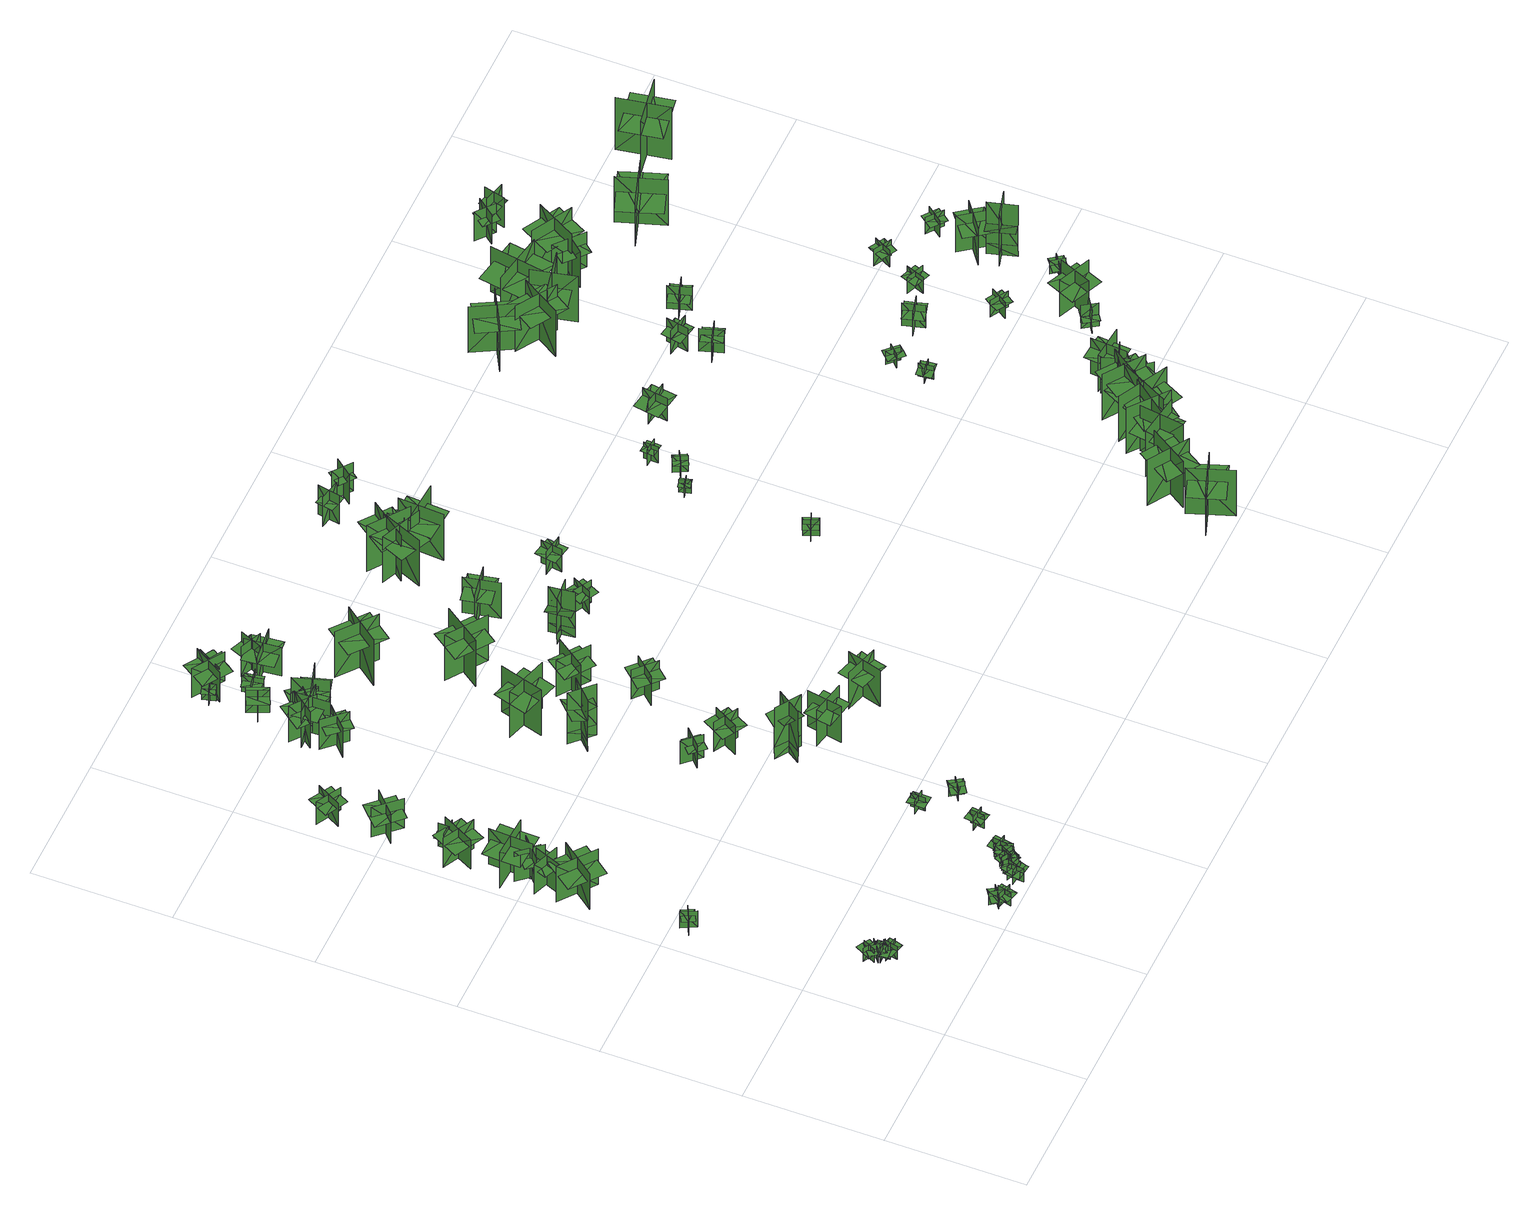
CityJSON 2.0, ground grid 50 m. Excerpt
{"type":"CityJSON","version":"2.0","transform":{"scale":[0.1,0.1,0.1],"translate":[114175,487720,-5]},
"CityObjects":{
"tree1":{"type":"SolitaryVegetationObject","geometry":[{"type":"MultiSurface","lod":"1","boundaries":[[[0,1,2]],[[0,2,3]],[[4,5,6]],[[4,6,7]],[[8,9,10]],[[8,10,11]],[[8,11,12]],[[8,12,13]]]}]},
"tree2":{"type":"SolitaryVegetationObject","geometry":[{"type":"MultiSurface","lod":"1","boundaries":[[[14,15,16]],[[14,16,17]],[[18,19,20]],[[18,20,21]],[[22,23,24]],[[22,24,25]],[[22,25,26]],[[22,26,27]]]}]},
"tree3":{"type":"SolitaryVegetationObject","geometry":[{"type":"MultiSurface","lod":"1","boundaries":[[[28,29,30]],[[28,30,31]],[[32,33,34]],[[32,34,35]],[[36,37,38]],[[36,38,39]],[[36,39,40]],[[36,40,41]]]}]},
"tree4":{"type":"SolitaryVegetationObject","geometry":[{"type":"MultiSurface","lod":"1","boundaries":[[[42,43,44]],[[42,44,45]],[[46,47,48]],[[46,48,49]],[[50,51,52]],[[50,52,53]],[[50,53,54]],[[50,54,55]]]}]},
"tree5":{"type":"SolitaryVegetationObject","geometry":[{"type":"MultiSurface","lod":"1","boundaries":[[[56,57,58]],[[56,58,59]],[[60,61,62]],[[60,62,63]],[[64,65,66]],[[64,66,67]],[[64,68,69]],[[64,69,65]]]}]},
"tree6":{"type":"SolitaryVegetationObject","geometry":[{"type":"MultiSurface","lod":"1","boundaries":[[[70,71,72]],[[70,72,73]],[[74,75,76]],[[74,76,77]],[[78,79,80]],[[78,80,81]],[[78,81,82]],[[78,82,83]]]}]},
"tree7":{"type":"SolitaryVegetationObject","geometry":[{"type":"MultiSurface","lod":"1","boundaries":[[[84,85,86]],[[84,86,87]],[[88,89,90]],[[88,90,91]],[[92,93,94]],[[92,94,95]],[[92,95,96]],[[92,96,97]]]}]},
"tree8":{"type":"SolitaryVegetationObject","geometry":[{"type":"MultiSurface","lod":"1","boundaries":[[[98,99,100]],[[98,100,101]],[[102,103,104]],[[102,104,105]],[[106,107,108]],[[106,108,109]],[[106,109,110]],[[106,110,111]]]}]},
"tree9":{"type":"SolitaryVegetationObject","geometry":[{"type":"MultiSurface","lod":"1","boundaries":[[[112,113,114]],[[112,114,115]],[[116,117,118]],[[116,118,119]],[[120,121,122]],[[120,122,123]],[[120,123,124]],[[120,124,125]]]}]},
"tree10":{"type":"SolitaryVegetationObject","geometry":[{"type":"MultiSurface","lod":"1","boundaries":[[[126,127,128]],[[126,128,129]],[[130,131,132]],[[130,132,133]],[[134,135,136]],[[134,136,137]],[[134,137,138]],[[134,138,139]]]}]},
"tree11":{"type":"SolitaryVegetationObject","geometry":[{"type":"MultiSurface","lod":"1","boundaries":[[[140,141,142]],[[140,142,143]],[[144,145,146]],[[144,146,147]],[[148,149,150]],[[148,150,151]],[[148,151,152]],[[148,152,153]]]}]},
"tree12":{"type":"SolitaryVegetationObject","geometry":[{"type":"MultiSurface","lod":"1","boundaries":[[[154,155,156]],[[154,156,157]],[[158,159,160]],[[158,160,161]],[[162,163,164]],[[162,164,165]],[[162,165,166]],[[162,166,167]]]}]},
"tree13":{"type":"SolitaryVegetationObject","geometry":[{"type":"MultiSurface","lod":"1","boundaries":[[[168,169,170]],[[168,170,171]],[[172,173,174]],[[172,174,175]],[[176,177,178]],[[176,178,179]],[[176,180,181]],[[176,181,177]]]}]},
"tree14":{"type":"SolitaryVegetationObject","geometry":[{"type":"MultiSurface","lod":"1","boundaries":[[[182,183,184]],[[182,184,185]],[[186,187,188]],[[186,188,189]],[[190,191,192]],[[190,192,193]],[[190,193,194]],[[190,194,195]]]}]},
"tree15":{"type":"SolitaryVegetationObject","geometry":[{"type":"MultiSurface","lod":"1","boundaries":[[[196,197,198]],[[196,198,199]],[[200,201,202]],[[200,202,203]],[[204,205,206]],[[204,206,207]],[[204,207,208]],[[204,208,209]]]}]},
"tree16":{"type":"SolitaryVegetationObject","geometry":[{"type":"MultiSurface","lod":"1","boundaries":[[[210,211,212]],[[210,212,213]],[[214,215,216]],[[214,216,217]],[[218,219,220]],[[218,220,221]],[[218,221,222]],[[218,222,223]]]}]},
"tree17":{"type":"SolitaryVegetationObject","geometry":[{"type":"MultiSurface","lod":"1","boundaries":[[[224,225,226]],[[224,226,227]],[[228,229,230]],[[228,230,231]],[[232,233,234]],[[232,234,235]],[[232,235,236]],[[232,236,237]]]}]},
"tree18":{"type":"SolitaryVegetationObject","geometry":[{"type":"MultiSurface","lod":"1","boundaries":[[[238,239,240]],[[238,240,241]],[[242,243,244]],[[242,244,245]],[[246,247,248]],[[246,248,249]],[[246,249,250]],[[246,250,251]]]}]},
"tree19":{"type":"SolitaryVegetationObject","geometry":[{"type":"MultiSurface","lod":"1","boundaries":[[[252,253,254]],[[252,254,255]],[[256,257,258]],[[256,258,259]],[[260,261,262]],[[260,262,263]],[[260,263,264]],[[260,264,265]]]}]},
"tree20":{"type":"SolitaryVegetationObject","geometry":[{"type":"MultiSurface","lod":"1","boundaries":[[[266,267,268]],[[266,268,269]],[[270,271,272]],[[270,272,273]],[[274,275,276]],[[274,276,277]],[[274,277,278]],[[274,278,279]]]}]},
"tree21":{"type":"SolitaryVegetationObject","geometry":[{"type":"MultiSurface","lod":"1","boundaries":[[[280,281,282]],[[280,282,283]],[[284,285,286]],[[284,286,287]],[[288,289,290]],[[288,290,291]],[[288,291,292]],[[288,292,293]]]}]},
"tree22":{"type":"SolitaryVegetationObject","geometry":[{"type":"MultiSurface","lod":"1","boundaries":[[[294,295,296]],[[294,296,297]],[[298,299,300]],[[298,300,301]],[[302,303,304]],[[302,304,305]],[[302,305,306]],[[302,306,307]]]}]},
"tree23":{"type":"SolitaryVegetationObject","geometry":[{"type":"MultiSurface","lod":"1","boundaries":[[[308,309,310]],[[308,310,311]],[[312,313,314]],[[312,314,315]],[[316,317,318]],[[316,318,319]],[[316,319,320]],[[316,320,321]]]}]},
"tree24":{"type":"SolitaryVegetationObject","geometry":[{"type":"MultiSurface","lod":"1","boundaries":[[[322,323,324]],[[322,324,325]],[[326,327,328]],[[326,328,329]],[[330,331,332]],[[330,332,333]],[[330,333,334]],[[330,334,335]]]}]},
"tree25":{"type":"SolitaryVegetationObject","geometry":[{"type":"MultiSurface","lod":"1","boundaries":[[[336,337,338]],[[336,338,339]],[[340,341,342]],[[340,342,343]],[[344,345,346]],[[344,346,347]],[[344,347,348]],[[344,348,349]]]}]},
"tree26":{"type":"SolitaryVegetationObject","geometry":[{"type":"MultiSurface","lod":"1","boundaries":[[[350,351,352]],[[350,352,353]],[[354,355,356]],[[354,356,357]],[[358,359,360]],[[358,360,361]],[[358,362,363]],[[358,363,359]]]}]},
"tree27":{"type":"SolitaryVegetationObject","geometry":[{"type":"MultiSurface","lod":"1","boundaries":[[[364,365,366]],[[364,366,367]],[[368,369,370]],[[368,370,371]],[[372,373,374]],[[372,374,375]],[[372,376,377]],[[372,377,373]]]}]},
"tree28":{"type":"SolitaryVegetationObject","geometry":[{"type":"MultiSurface","lod":"1","boundaries":[[[378,379,380]],[[378,380,381]],[[382,383,384]],[[382,384,385]],[[386,387,388]],[[386,388,389]],[[386,390,391]],[[386,391,387]]]}]},
"tree29":{"type":"SolitaryVegetationObject","geometry":[{"type":"MultiSurface","lod":"1","boundaries":[[[392,393,394]],[[392,394,395]],[[396,397,398]],[[396,398,399]],[[400,401,402]],[[400,402,403]],[[400,403,404]],[[400,404,405]]]}]},
"tree30":{"type":"SolitaryVegetationObject","geometry":[{"type":"MultiSurface","lod":"1","boundaries":[[[406,407,408]],[[406,408,409]],[[410,411,412]],[[410,412,413]],[[414,415,416]],[[414,416,417]],[[414,417,418]],[[414,418,419]]]}]},
"tree31":{"type":"SolitaryVegetationObject","geometry":[{"type":"MultiSurface","lod":"1","boundaries":[[[420,421,422]],[[420,422,423]],[[424,425,426]],[[424,426,427]],[[428,429,425]],[[428,425,424]],[[430,431,421]],[[430,421,420]],[[432,433,434]],[[432,434,435]],[[436,437,438]],[[436,438,439]]]}]},
"tree32":{"type":"SolitaryVegetationObject","geometry":[{"type":"MultiSurface","lod":"1","boundaries":[[[440,441,442]],[[440,442,443]],[[444,445,446]],[[444,446,447]],[[448,449,450]],[[448,450,451]],[[448,451,452]],[[448,452,453]]]}]},
"tree33":{"type":"SolitaryVegetationObject","geometry":[{"type":"MultiSurface","lod":"1","boundaries":[[[454,455,456]],[[454,456,457]],[[458,459,460]],[[458,460,461]],[[462,463,464]],[[462,464,465]],[[462,465,466]],[[462,466,467]]]}]},
"tree34":{"type":"SolitaryVegetationObject","geometry":[{"type":"MultiSurface","lod":"1","boundaries":[[[468,469,470]],[[468,470,471]],[[472,473,474]],[[472,474,475]],[[476,477,478]],[[476,478,479]],[[476,479,480]],[[476,480,481]]]}]},
"tree35":{"type":"SolitaryVegetationObject","geometry":[{"type":"MultiSurface","lod":"1","boundaries":[[[482,483,484]],[[482,484,485]],[[486,487,488]],[[486,488,489]],[[490,491,487]],[[490,487,486]],[[492,493,483]],[[492,483,482]],[[494,495,496]],[[494,496,497]],[[498,499,500]],[[498,500,501]]]}]},
"tree36":{"type":"SolitaryVegetationObject","geometry":[{"type":"MultiSurface","lod":"1","boundaries":[[[502,503,504]],[[502,504,505]],[[506,507,508]],[[506,508,509]],[[510,511,512]],[[510,512,513]],[[510,513,514]],[[510,514,515]]]}]},
"tree37":{"type":"SolitaryVegetationObject","geometry":[{"type":"MultiSurface","lod":"1","boundaries":[[[516,517,518]],[[516,518,519]],[[520,521,522]],[[520,522,523]],[[524,525,526]],[[524,526,527]],[[524,528,529]],[[524,529,525]]]}]},
"tree38":{"type":"SolitaryVegetationObject","geometry":[{"type":"MultiSurface","lod":"1","boundaries":[[[530,531,532]],[[530,532,533]],[[534,535,536]],[[534,536,537]],[[538,539,540]],[[538,540,541]],[[538,542,543]],[[538,543,539]]]}]},
"tree39":{"type":"SolitaryVegetationObject","geometry":[{"type":"MultiSurface","lod":"1","boundaries":[[[544,545,546]],[[544,546,547]],[[548,549,550]],[[548,550,551]],[[552,553,554]],[[552,554,555]],[[552,555,556]],[[552,556,557]]]}]},
"tree40":{"type":"SolitaryVegetationObject","geometry":[{"type":"MultiSurface","lod":"1","boundaries":[[[558,559,560]],[[558,560,561]],[[562,563,564]],[[562,564,565]],[[566,567,568]],[[566,568,569]],[[566,569,570]],[[566,570,571]]]}]},
"tree41":{"type":"SolitaryVegetationObject","geometry":[{"type":"MultiSurface","lod":"1","boundaries":[[[572,573,574]],[[572,574,575]],[[576,577,578]],[[576,578,579]],[[580,581,582]],[[580,582,583]],[[580,584,585]],[[580,585,581]]]}]},
"tree42":{"type":"SolitaryVegetationObject","geometry":[{"type":"MultiSurface","lod":"1","boundaries":[[[586,587,588]],[[586,588,589]],[[590,591,592]],[[590,592,593]],[[594,595,596]],[[594,596,597]],[[594,597,598]],[[594,598,599]]]}]},
"tree43":{"type":"SolitaryVegetationObject","geometry":[{"type":"MultiSurface","lod":"1","boundaries":[[[600,601,602]],[[600,602,603]],[[604,605,606]],[[604,606,607]],[[608,609,610]],[[608,610,611]],[[608,611,612]],[[608,612,613]]]}]},
"tree44":{"type":"SolitaryVegetationObject","geometry":[{"type":"MultiSurface","lod":"1","boundaries":[[[614,615,616]],[[614,616,617]],[[618,619,620]],[[618,620,621]],[[622,623,624]],[[622,624,625]],[[622,626,627]],[[622,627,623]]]}]},
"tree45":{"type":"SolitaryVegetationObject","geometry":[{"type":"MultiSurface","lod":"1","boundaries":[[[628,629,630]],[[628,630,631]],[[632,633,634]],[[632,634,635]],[[636,637,638]],[[636,638,639]],[[636,640,641]],[[636,641,637]]]}]},
"tree46":{"type":"SolitaryVegetationObject","geometry":[{"type":"MultiSurface","lod":"1","boundaries":[[[642,643,644]],[[642,644,645]],[[646,647,648]],[[646,648,649]],[[650,651,652]],[[650,652,653]],[[650,653,654]],[[650,654,655]]]}]},
"tree47":{"type":"SolitaryVegetationObject","geometry":[{"type":"MultiSurface","lod":"1","boundaries":[[[656,657,658]],[[656,658,659]],[[660,661,662]],[[660,662,663]],[[664,665,666]],[[664,666,667]],[[664,668,669]],[[664,669,665]]]}]},
"tree48":{"type":"SolitaryVegetationObject","geometry":[{"type":"MultiSurface","lod":"1","boundaries":[[[670,671,672]],[[670,672,673]],[[674,675,676]],[[674,676,677]],[[678,679,680]],[[678,680,681]],[[678,682,683]],[[678,683,679]]]}]},
"tree49":{"type":"SolitaryVegetationObject","geometry":[{"type":"MultiSurface","lod":"1","boundaries":[[[684,685,686]],[[684,686,687]],[[688,689,690]],[[688,690,691]],[[692,693,694]],[[692,694,695]],[[692,696,697]],[[692,697,693]]]}]},
"tree50":{"type":"SolitaryVegetationObject","geometry":[{"type":"MultiSurface","lod":"1","boundaries":[[[698,699,700]],[[698,700,701]],[[702,703,704]],[[702,704,705]],[[706,707,703]],[[706,703,702]],[[708,709,699]],[[708,699,698]],[[710,711,712]],[[710,712,713]],[[714,715,716]],[[714,716,717]]]}]},
"tree51":{"type":"SolitaryVegetationObject","geometry":[{"type":"MultiSurface","lod":"1","boundaries":[[[718,719,720]],[[718,720,721]],[[722,723,724]],[[722,724,725]],[[726,727,728]],[[726,728,729]],[[726,730,731]],[[726,731,727]]]}]},
"tree52":{"type":"SolitaryVegetationObject","geometry":[{"type":"MultiSurface","lod":"1","boundaries":[[[732,733,734]],[[732,734,735]],[[736,737,738]],[[736,738,739]],[[740,741,742]],[[740,742,743]],[[740,743,744]],[[740,744,745]]]}]},
"tree53":{"type":"SolitaryVegetationObject","geometry":[{"type":"MultiSurface","lod":"1","boundaries":[[[746,747,748]],[[746,748,749]],[[750,751,752]],[[750,752,753]],[[754,755,756]],[[754,756,757]],[[754,758,759]],[[754,759,755]]]}]},
"tree54":{"type":"SolitaryVegetationObject","geometry":[{"type":"MultiSurface","lod":"1","boundaries":[[[760,761,762]],[[760,762,763]],[[764,765,766]],[[764,766,767]],[[768,769,770]],[[768,770,771]],[[768,772,773]],[[768,773,769]]]}]},
"tree55":{"type":"SolitaryVegetationObject","geometry":[{"type":"MultiSurface","lod":"1","boundaries":[[[774,775,776]],[[774,776,777]],[[778,779,780]],[[778,780,781]],[[782,783,784]],[[782,784,785]],[[782,785,786]],[[782,786,787]]]}]},
"tree56":{"type":"SolitaryVegetationObject","geometry":[{"type":"MultiSurface","lod":"1","boundaries":[[[788,789,790]],[[788,790,791]],[[792,793,794]],[[792,794,795]],[[796,797,798]],[[796,798,799]],[[796,800,801]],[[796,801,797]]]}]},
"tree57":{"type":"SolitaryVegetationObject","geometry":[{"type":"MultiSurface","lod":"1","boundaries":[[[802,803,804]],[[802,804,805]],[[806,807,808]],[[806,808,809]],[[810,811,812]],[[810,812,813]],[[810,814,815]],[[810,815,811]]]}]},
"tree58":{"type":"SolitaryVegetationObject","geometry":[{"type":"MultiSurface","lod":"1","boundaries":[[[816,817,818]],[[816,818,819]],[[820,821,822]],[[820,822,823]],[[824,825,826]],[[824,826,827]],[[824,827,828]],[[824,828,829]]]}]},
"tree59":{"type":"SolitaryVegetationObject","geometry":[{"type":"MultiSurface","lod":"1","boundaries":[[[830,831,832]],[[830,832,833]],[[834,835,836]],[[834,836,837]],[[838,839,840]],[[838,840,841]],[[838,841,842]],[[838,842,843]]]}]},
"tree60":{"type":"SolitaryVegetationObject","geometry":[{"type":"MultiSurface","lod":"1","boundaries":[[[844,845,846]],[[844,846,847]],[[848,849,850]],[[848,850,851]],[[852,853,854]],[[852,854,855]],[[852,855,856]],[[852,856,857]]]}]},
"tree61":{"type":"SolitaryVegetationObject","geometry":[{"type":"MultiSurface","lod":"1","boundaries":[[[858,859,860]],[[858,860,861]],[[862,863,864]],[[862,864,865]],[[866,867,868]],[[866,868,869]],[[866,869,870]],[[866,870,871]]]}]},
"tree62":{"type":"SolitaryVegetationObject","geometry":[{"type":"MultiSurface","lod":"1","boundaries":[[[872,873,874]],[[872,874,875]],[[876,877,878]],[[876,878,879]],[[880,881,882]],[[880,882,883]],[[880,884,885]],[[880,885,881]]]}]},
"tree63":{"type":"SolitaryVegetationObject","geometry":[{"type":"MultiSurface","lod":"1","boundaries":[[[886,887,888]],[[886,888,889]],[[890,891,892]],[[890,892,893]],[[894,895,896]],[[894,896,897]],[[894,897,898]],[[894,898,899]]]}]},
"tree64":{"type":"SolitaryVegetationObject","geometry":[{"type":"MultiSurface","lod":"1","boundaries":[[[900,901,902]],[[900,902,903]],[[904,905,906]],[[904,906,907]],[[908,909,910]],[[908,910,911]],[[908,911,912]],[[908,912,913]]]}]},
"tree65":{"type":"SolitaryVegetationObject","geometry":[{"type":"MultiSurface","lod":"1","boundaries":[[[914,915,916]],[[914,916,917]],[[918,919,920]],[[918,920,921]],[[922,923,924]],[[922,924,925]],[[922,926,927]],[[922,927,923]]]}]},
"tree66":{"type":"SolitaryVegetationObject","geometry":[{"type":"MultiSurface","lod":"1","boundaries":[[[928,929,930]],[[928,930,931]],[[932,933,934]],[[932,934,935]],[[936,937,938]],[[936,938,939]],[[936,939,940]],[[936,940,941]]]}]},
"tree67":{"type":"SolitaryVegetationObject","geometry":[{"type":"MultiSurface","lod":"1","boundaries":[[[942,943,944]],[[942,944,945]],[[946,947,948]],[[946,948,949]],[[950,951,952]],[[950,952,953]],[[950,953,954]],[[950,954,955]]]}]},
"tree68":{"type":"SolitaryVegetationObject","geometry":[{"type":"MultiSurface","lod":"1","boundaries":[[[956,957,958]],[[956,958,959]],[[960,961,962]],[[960,962,963]],[[964,965,966]],[[964,966,967]],[[964,968,969]],[[964,969,965]]]}]},
"tree69":{"type":"SolitaryVegetationObject","geometry":[{"type":"MultiSurface","lod":"1","boundaries":[[[970,971,972]],[[970,972,973]],[[974,975,976]],[[974,976,977]],[[978,979,980]],[[978,980,981]],[[978,981,982]],[[978,982,983]]]}]},
"tree70":{"type":"SolitaryVegetationObject","geometry":[{"type":"MultiSurface","lod":"1","boundaries":[[[984,985,986]],[[984,986,987]],[[988,989,990]],[[988,990,991]],[[992,993,994]],[[992,994,995]],[[992,996,997]],[[992,997,993]]]}]},
"tree71":{"type":"SolitaryVegetationObject","geometry":[{"type":"MultiSurface","lod":"1","boundaries":[[[998,999,1000]],[[998,1000,1001]],[[1002,1003,1004]],[[1002,1004,1005]],[[1006,1007,1008]],[[1006,1008,1009]],[[1006,1010,1011]],[[1006,1011,1007]]]}]},
"tree72":{"type":"SolitaryVegetationObject","geometry":[{"type":"MultiSurface","lod":"1","boundaries":[[[1012,1013,1014]],[[1012,1014,1015]],[[1016,1017,1018]],[[1016,1018,1019]],[[1020,1021,1022]],[[1020,1022,1023]],[[1020,1024,1025]],[[1020,1025,1021]]]}]},
"tree73":{"type":"SolitaryVegetationObject","geometry":[{"type":"MultiSurface","lod":"1","boundaries":[[[1026,1027,1028]],[[1026,1028,1029]],[[1030,1031,1032]],[[1030,1032,1033]],[[1034,1035,1036]],[[1034,1036,1037]],[[1034,1037,1038]],[[1034,1038,1039]]]}]},
"tree74":{"type":"SolitaryVegetationObject","geometry":[{"type":"MultiSurface","lod":"1","boundaries":[[[1040,1041,1042]],[[1040,1042,1043]],[[1044,1045,1046]],[[1044,1046,1047]],[[1048,1049,1050]],[[1048,1050,1051]],[[1048,1051,1052]],[[1048,1052,1053]]]}]},
"tree75":{"type":"SolitaryVegetationObject","geometry":[{"type":"MultiSurface","lod":"1","boundaries":[[[1054,1055,1056]],[[1054,1056,1057]],[[1058,1059,1060]],[[1058,1060,1061]],[[1062,1063,1064]],[[1062,1064,1065]],[[1062,1066,1067]],[[1062,1067,1063]]]}]},
"tree76":{"type":"SolitaryVegetationObject","geometry":[{"type":"MultiSurface","lod":"1","boundaries":[[[1068,1069,1070]],[[1068,1070,1071]],[[1072,1073,1074]],[[1072,1074,1075]],[[1076,1077,1078]],[[1076,1078,1079]],[[1076,1080,1081]],[[1076,1081,1077]]]}]},
"tree77":{"type":"SolitaryVegetationObject","geometry":[{"type":"MultiSurface","lod":"1","boundaries":[[[1082,1083,1084]],[[1082,1084,1085]],[[1086,1087,1088]],[[1086,1088,1089]],[[1090,1091,1092]],[[1090,1092,1093]],[[1090,1094,1095]],[[1090,1095,1091]]]}]},
"tree78":{"type":"SolitaryVegetationObject","geometry":[{"type":"MultiSurface","lod":"1","boundaries":[[[1096,1097,1098]],[[1096,1098,1099]],[[1100,1101,1102]],[[1100,1102,1103]],[[1104,1105,1106]],[[1104,1106,1107]],[[1104,1105,1108]],[[1104,1108,1109]]]}]},
"tree79":{"type":"SolitaryVegetationObject","geometry":[{"type":"MultiSurface","lod":"1","boundaries":[[[1110,1111,1112]],[[1110,1112,1113]],[[1114,1115,1116]],[[1114,1116,1117]],[[1118,1119,1120]],[[1118,1120,1121]],[[1118,1121,1122]],[[1118,1122,1123]]]}]},
"tree80":{"type":"SolitaryVegetationObject","geometry":[{"type":"MultiSurface","lod":"1","boundaries":[[[1124,1125,1126]],[[1124,1126,1127]],[[1128,1129,1130]],[[1128,1130,1131]],[[1132,1133,1134]],[[1132,1134,1135]],[[1132,1135,1136]],[[1132,1136,1137]]]}]},
"tree81":{"type":"SolitaryVegetationObject","geometry":[{"type":"MultiSurface","lod":"1","boundaries":[[[1138,1139,1140]],[[1138,1140,1141]],[[1142,1143,1144]],[[1142,1144,1145]],[[1146,1147,1148]],[[1146,1148,1149]],[[1146,1149,1150]],[[1146,1150,1151]]]}]},
"tree82":{"type":"SolitaryVegetationObject","geometry":[{"type":"MultiSurface","lod":"1","boundaries":[[[1152,1153,1154]],[[1152,1154,1155]],[[1156,1157,1158]],[[1156,1158,1159]],[[1160,1161,1162]],[[1160,1162,1163]],[[1160,1163,1164]],[[1160,1164,1165]]]}]},
"tree83":{"type":"SolitaryVegetationObject","geometry":[{"type":"MultiSurface","lod":"1","boundaries":[[[1166,1167,1168]],[[1166,1168,1169]],[[1170,1171,1172]],[[1170,1172,1173]],[[1174,1175,1176]],[[1174,1176,1177]],[[1174,1175,1178]],[[1174,1178,1179]]]}]},
"tree84":{"type":"SolitaryVegetationObject","geometry":[{"type":"MultiSurface","lod":"1","boundaries":[[[1180,1181,1182]],[[1180,1182,1183]],[[1184,1185,1186]],[[1184,1186,1187]],[[1188,1189,1185]],[[1188,1185,1184]],[[1190,1191,1181]],[[1190,1181,1180]],[[1180,1181,1192]],[[1180,1192,1193]],[[1180,1194,1195]],[[1180,1195,1181]]]}]},
"tree85":{"type":"SolitaryVegetationObject","geometry":[{"type":"MultiSurface","lod":"1","boundaries":[[[1196,1197,1198]],[[1196,1198,1199]],[[1200,1201,1202]],[[1200,1202,1203]],[[1204,1205,1206]],[[1204,1206,1207]],[[1204,1207,1208]],[[1204,1208,1209]]]}]},
"tree86":{"type":"SolitaryVegetationObject","geometry":[{"type":"MultiSurface","lod":"1","boundaries":[[[1210,1211,1212]],[[1210,1212,1213]],[[1214,1215,1216]],[[1214,1216,1217]],[[1218,1219,1220]],[[1218,1220,1221]],[[1218,1221,1222]],[[1218,1222,1223]]]}]},
"tree87":{"type":"SolitaryVegetationObject","geometry":[{"type":"MultiSurface","lod":"1","boundaries":[[[1224,1225,1226]],[[1224,1226,1227]],[[1228,1229,1230]],[[1228,1230,1231]],[[1232,1233,1234]],[[1232,1234,1235]],[[1232,1233,1236]],[[1232,1236,1237]]]}]},
"tree88":{"type":"SolitaryVegetationObject","geometry":[{"type":"MultiSurface","lod":"1","boundaries":[[[1238,1239,1240]],[[1238,1240,1241]],[[1242,1243,1244]],[[1242,1244,1245]],[[1246,1247,1248]],[[1246,1248,1249]],[[1246,1250,1251]],[[1246,1251,1247]]]}]},
"tree89":{"type":"SolitaryVegetationObject","geometry":[{"type":"MultiSurface","lod":"1","boundaries":[[[1252,1253,1254]],[[1252,1254,1255]],[[1256,1257,1258]],[[1256,1258,1259]],[[1260,1261,1262]],[[1260,1262,1263]],[[1260,1263,1264]],[[1260,1264,1265]]]}]},
"tree90":{"type":"SolitaryVegetationObject","geometry":[{"type":"MultiSurface","lod":"1","boundaries":[[[1266,1267,1268]],[[1266,1268,1269]],[[1270,1271,1272]],[[1270,1272,1273]],[[1274,1275,1276]],[[1274,1276,1277]],[[1274,1277,1278]],[[1274,1278,1279]]]}]},
"tree91":{"type":"SolitaryVegetationObject","geometry":[{"type":"MultiSurface","lod":"1","boundaries":[[[1280,1281,1282]],[[1280,1282,1283]],[[1284,1285,1286]],[[1284,1286,1287]],[[1288,1289,1290]],[[1288,1290,1291]],[[1288,1291,1292]],[[1288,1292,1293]]]}]},
"tree92":{"type":"SolitaryVegetationObject","geometry":[{"type":"MultiSurface","lod":"1","boundaries":[[[1294,1295,1296]],[[1294,1296,1297]],[[1298,1299,1300]],[[1298,1300,1301]],[[1302,1303,1304]],[[1302,1304,1305]],[[1302,1305,1306]],[[1302,1306,1307]]]}]},
"tree93":{"type":"SolitaryVegetationObject","geometry":[{"type":"MultiSurface","lod":"1","boundaries":[[[1308,1309,1310]],[[1308,1310,1311]],[[1312,1313,1314]],[[1312,1314,1315]],[[1316,1317,1318]],[[1316,1318,1319]],[[1316,1319,1320]],[[1316,1320,1321]]]}]},
"tree94":{"type":"SolitaryVegetationObject","geometry":[{"type":"MultiSurface","lod":"1","boundaries":[[[1322,1323,1324]],[[1322,1324,1325]],[[1326,1327,1328]],[[1326,1328,1329]],[[1330,1331,1327]],[[1330,1327,1326]],[[1332,1333,1323]],[[1332,1323,1322]],[[1334,1335,1336]],[[1334,1336,1337]],[[1338,1339,1340]],[[1338,1340,1341]]]}]},
"tree95":{"type":"SolitaryVegetationObject","geometry":[{"type":"MultiSurface","lod":"1","boundaries":[[[1342,1343,1344]],[[1342,1344,1345]],[[1346,1347,1348]],[[1346,1348,1349]],[[1350,1351,1352]],[[1350,1352,1353]],[[1350,1354,1355]],[[1350,1355,1351]]]}]},
"tree96":{"type":"SolitaryVegetationObject","geometry":[{"type":"MultiSurface","lod":"1","boundaries":[[[1356,1357,1358]],[[1356,1358,1359]],[[1360,1361,1362]],[[1360,1362,1363]],[[1364,1365,1366]],[[1364,1366,1367]],[[1364,1367,1368]],[[1364,1368,1369]]]}]},
"tree97":{"type":"SolitaryVegetationObject","geometry":[{"type":"MultiSurface","lod":"1","boundaries":[[[1370,1371,1372]],[[1370,1372,1373]],[[1374,1375,1376]],[[1374,1376,1377]],[[1378,1379,1380]],[[1378,1380,1381]],[[1378,1381,1382]],[[1378,1382,1383]]]}]},
"tree98":{"type":"SolitaryVegetationObject","geometry":[{"type":"MultiSurface","lod":"1","boundaries":[[[1384,1385,1386]],[[1384,1386,1387]],[[1388,1389,1390]],[[1388,1390,1391]],[[1392,1393,1394]],[[1392,1394,1395]],[[1392,1396,1397]],[[1392,1397,1393]]]}]}
},
"vertices":[
[186,365,20],[186,365,83],[232,340,83],[232,340,20],[220,375,20],[220,375,83],[196,330,83],[196,330,20],[224,382,62],[201,395,62],[170,338,62],[193,326,62],[217,313,62],[248,369,62],
[197,317,21],[197,317,83],[239,350,83],[239,350,21],[202,352,21],[202,352,83],[234,312,83],[234,312,21],[197,359,63],[176,342,63],[215,292,63],[237,308,63],[258,324,63],[218,375,63],
[228,287,21],[228,287,83],[223,340,83],[223,340,21],[201,311,21],[201,311,83],[252,315,83],[252,315,21],[193,310,63],[195,283,63],[259,289,63],[257,316,63],[254,342,63],[190,337,63],
[236,267,20],[236,267,82],[248,319,82],[248,319,20],[217,299,20],[217,299,82],[267,286,82],[267,286,20],[210,300,62],[203,274,62],[266,259,62],[272,285,62],[278,311,62],[216,326,62],
[72,930,19],[125,956,19],[125,956,97],[72,930,97],[117,916,19],[91,969,19],[91,969,97],[117,916,97],[77,932,77],[125,956,77],[115,977,77],[67,953,77],[87,912,77],[136,935,77],
[51,1269,19],[147,1394,19],[147,1394,190],[51,1269,190],[163,1285,19],[38,1381,19],[38,1381,190],[163,1285,190],[158,1289,142],[199,1344,142],[84,1431,142],[43,1377,142],[1,1322,142],[116,1234,142],
[141,1422,20],[43,1460,20],[43,1460,160],[141,1422,160],[113,1483,20],[113,1483,160],[75,1386,160],[75,1386,20],[113,1483,116],[73,1499,116],[42,1421,116],[83,1405,116],[124,1389,116],[154,1467,116],
[70,1465,21],[149,1534,21],[149,1534,161],[70,1465,161],[137,1461,21],[137,1461,161],[68,1540,161],[68,1540,21],[137,1461,117],[170,1490,117],[115,1553,117],[82,1524,117],[49,1495,117],[104,1432,117],
[101,1489,18],[107,1647,18],[107,1647,189],[101,1489,189],[183,1567,18],[26,1573,18],[26,1573,189],[183,1567,189],[177,1567,142],[179,1636,142],[35,1641,142],[32,1572,142],[30,1503,142],[174,1498,142],
[594,39,31],[594,39,93],[563,83,93],[563,83,31],[558,47,31],[558,47,93],[601,76,93],[601,76,31],[552,42,72],[567,20,72],[620,57,72],[605,79,72],[589,101,72],[537,64,72],
[568,48,31],[568,48,93],[620,34,93],[620,34,31],[600,66,31],[600,66,93],[586,16,93],[586,16,31],[602,73,73],[576,80,73],[559,18,73],[585,11,73],[611,4,73],[628,66,73],
[125,1807,17],[66,1692,17],[66,1692,157],[125,1807,157],[38,1778,17],[152,1719,17],[152,1719,157],[38,1778,157],[42,1776,118],[16,1725,118],[122,1671,118],[148,1722,118],[173,1772,118],[68,1826,118],
[116,1828,19],[115,1762,19],[115,1762,129],[116,1828,129],[80,1793,19],[146,1792,19],[146,1792,129],[80,1793,129],[80,1793,93],[146,1792,93],[147,1828,93],[80,1829,93],[79,1756,93],[146,1755,93],
[700,69,35],[700,69,98],[696,16,98],[696,16,35],[723,41,35],[723,41,98],[672,45,98],[672,45,35],[731,41,77],[733,67,77],[669,72,77],[667,45,77],[665,19,77],[729,14,77],
[148,1961,16],[71,2044,16],[71,2044,157],[148,1961,157],[151,2051,16],[68,1974,16],[68,1974,157],[151,2051,157],[149,1972,112],[187,2008,112],[108,2089,112],[70,2053,112],[33,2016,112],[112,1935,112],
[716,83,36],[716,83,98],[698,33,98],[698,33,36],[731,50,36],[731,50,98],[682,68,98],[682,68,36],[738,47,78],[747,72,78],[687,95,78],[678,69,78],[669,44,78],[729,22,78],
[703,92,36],[703,92,98],[737,51,98],[737,51,36],[739,88,36],[739,88,98],[699,55,98],[699,55,36],[745,93,78],[728,113,78],[678,72,78],[695,52,78],[713,31,78],[762,72,78],
[70,2159,18],[118,2247,18],[118,2247,127],[70,2159,127],[139,2180,18],[50,2228,18],[50,2228,127],[139,2180,127],[135,2182,96],[156,2221,96],[75,2265,96],[54,2226,96],[33,2187,96],[114,2144,96],
[725,66,36],[725,66,98],[749,114,98],[749,114,36],[714,101,36],[714,101,98],[760,77,98],[760,77,36],[707,104,78],[695,80,78],[752,51,78],[764,75,78],[776,99,78],[719,128,78],
[774,90,36],[774,90,98],[726,114,98],[726,114,36],[739,80,36],[739,80,98],[763,125,98],[763,125,36],[736,72,78],[760,60,78],[789,117,78],[765,130,78],[741,142,78],[712,85,78],
[787,127,36],[787,127,98],[739,105,98],[739,105,36],[774,94,36],[774,94,98],[752,140,98],[752,140,36],[778,86,78],[802,98,78],[774,156,78],[750,144,78],[726,133,78],[753,75,78],
[754,140,36],[754,140,98],[806,131,98],[806,131,36],[783,160,36],[783,160,98],[775,109,98],[775,109,36],[785,168,78],[758,172,78],[748,109,78],[774,105,78],[801,101,78],[811,164,78],
[838,255,36],[838,255,98],[891,248,98],[891,248,36],[868,276,36],[868,276,98],[860,225,98],[860,225,36],[869,284,78],[842,288,78],[833,225,78],[860,221,78],[886,217,78],[895,280,78],
[890,457,28],[890,457,90],[837,459,90],[837,459,28],[863,433,28],[863,433,90],[865,485,90],[865,485,28],[863,425,70],[890,424,70],[892,488,70],[865,489,70],[838,490,70],[836,426,70],
[972,341,38],[972,341,100],[943,385,100],[943,385,38],[937,349,38],[937,349,100],[980,377,100],[980,377,38],[931,344,80],[945,322,80],[999,358,80],[984,380,80],[969,402,80],[916,367,80],
[359,2349,14],[432,2272,14],[432,2272,155],[359,2349,155],[357,2265,14],[435,2338,14],[435,2338,155],[357,2265,155],[365,2343,118],[432,2272,118],[463,2301,118],[396,2372,118],[335,2314,118],[401,2243,118],
[352,2378,16],[416,2460,16],[416,2460,189],[352,2378,189],[431,2388,16],[349,2452,16],[349,2452,189],[431,2388,189],[431,2388,132],[349,2452,132],[314,2407,132],[397,2343,132],[466,2433,132],[384,2497,132],
[344,2406,13],[474,2409,13],[474,2409,185],[344,2406,185],[419,2335,13],[416,2465,13],[416,2465,185],[419,2335,185],[355,2406,141],[474,2409,141],[473,2460,141],[354,2457,141],[356,2355,141],[475,2358,141],
[757,1190,17],[816,1246,17],[816,1246,126],[757,1190,126],[809,1189,17],[809,1189,126],[753,1248,126],[753,1248,17],[809,1189,92],[834,1212,92],[789,1259,92],[764,1236,92],[740,1212,92],[785,1165,92],
[419,2451,16],[488,2416,16],[488,2416,124],[419,2451,124],[435,2402,16],[470,2471,16],[470,2471,124],[435,2402,124],[435,2402,94],[469,2384,94],[504,2453,94],[470,2471,94],[435,2488,94],[400,2419,94],
[684,1545,70],[758,1618,70],[759,1617,265],[685,1544,265],[762,1544,71],[690,1618,71],[689,1618,265],[762,1544,265],[762,1544,19],[689,1618,19],[685,1544,19],[759,1617,19],[685,1545,165],[759,1617,165],[721,1655,184],[648,1582,184],[748,1607,196],[693,1552,196],[721,1525,207],[776,1579,207],
[431,2479,15],[498,2405,15],[498,2405,154],[431,2479,154],[427,2413,15],[501,2480,15],[501,2480,154],[427,2413,154],[427,2413,115],[461,2376,115],[534,2443,115],[501,2480,115],[468,2517,115],[394,2450,115],
[458,2608,20],[387,2577,20],[387,2577,127],[458,2608,127],[410,2628,20],[441,2557,20],[441,2557,127],[410,2628,127],[410,2628,97],[375,2612,97],[406,2541,97],[441,2557,97],[477,2572,97],[446,2643,97],
[433,2409,17],[555,2447,17],[555,2447,188],[433,2409,188],[505,2371,17],[505,2371,188],[467,2493,188],[467,2493,17],[505,2371,134],[556,2387,134],[526,2484,134],[475,2468,134],[424,2453,134],[454,2355,134],
[895,977,67],[981,919,67],[980,918,261],[894,975,261],[910,900,67],[968,986,67],[967,987,261],[909,900,261],[909,900,15],[967,987,15],[894,975,15],[980,918,15],[895,976,162],[981,918,162],[1010,962,181],[924,1020,181],[969,926,192],[904,969,192],[882,936,203],[947,894,203],
[913,1189,13],[864,1102,13],[864,1102,152],[913,1189,152],[849,1171,13],[936,1122,13],[936,1122,152],[849,1171,152],[849,1171,113],[825,1128,113],[911,1079,113],[936,1122,113],[960,1166,113],[873,1214,113],
[441,2765,17],[395,2752,17],[395,2752,96],[441,2765,96],[409,2783,17],[422,2737,17],[422,2737,96],[409,2783,96],[409,2783,71],[422,2737,71],[447,2744,71],[434,2790,71],[384,2776,71],[397,2730,71],
[804,1754,16],[645,1801,16],[645,1801,235],[804,1754,235],[740,1868,16],[694,1710,16],[694,1710,235],[740,1868,235],[790,1758,178],[645,1801,178],[627,1738,178],[772,1696,178],[808,1821,178],[663,1863,178],
[460,2632,20],[531,2646,20],[531,2646,98],[460,2632,98],[503,2604,20],[489,2675,20],[489,2675,98],[503,2604,98],[503,2607,76],[533,2613,76],[521,2678,76],[490,2672,76],[459,2666,76],[472,2601,76],
[421,2725,19],[491,2833,19],[491,2833,159],[421,2725,159],[511,2745,19],[403,2815,19],[403,2815,159],[511,2745,159],[506,2747,120],[537,2795,120],[438,2859,120],[407,2812,120],[376,2765,120],[476,2700,120],
[1128,848,13],[1000,872,13],[1000,872,186],[1128,848,186],[1069,933,13],[1045,805,13],[1045,805,186],[1069,933,186],[1117,850,141],[1000,872,141],[990,821,141],[1107,800,141],[1126,901,141],[1009,922,141],
[465,2745,20],[515,2832,20],[515,2832,129],[465,2745,129],[534,2765,20],[447,2815,20],[447,2815,129],[534,2765,129],[531,2767,99],[553,2805,99],[473,2850,99],[451,2812,99],[429,2775,99],[509,2729,99],
[594,2714,13],[607,2586,13],[607,2586,152],[594,2714,152],[536,2642,13],[665,2656,13],[665,2656,152],[536,2642,152],[542,2643,114],[548,2587,114],[665,2599,114],[659,2655,114],[653,2711,114],[536,2699,114],
[616,2730,14],[582,2652,14],[582,2652,156],[616,2730,156],[555,2705,14],[633,2672,14],[633,2672,156],[555,2705,156],[555,2705,110],[633,2672,110],[652,2715,110],[573,2748,110],[537,2662,110],[615,2629,110],
[981,1658,9],[875,1734,9],[875,1734,182],[981,1658,182],[963,1760,9],[888,1654,9],[888,1654,182],[963,1760,182],[972,1665,137],[875,1734,137],[845,1692,137],[942,1623,137],[1001,1707,137],[905,1776,137],
[1023,1509,13],[956,1435,13],[956,1435,151],[1023,1509,151],[957,1506,13],[1031,1439,13],[1031,1439,151],[957,1506,151],[957,1506,113],[923,1470,113],[997,1402,113],[1031,1439,113],[1064,1476,113],[991,1543,113],
[664,2424,18],[794,2322,18],[794,2322,237],[664,2424,237],[681,2294,18],[783,2424,18],[783,2424,237],[681,2294,237],[675,2415,181],[794,2322,181],[835,2373,181],[716,2467,181],[635,2364,181],[754,2270,181],
[930,1997,13],[795,2093,13],[795,2093,233],[930,1997,233],[907,2126,13],[811,1991,13],[811,1991,233],[907,2126,233],[918,2005,176],[795,2093,176],[757,2040,176],[880,1952,176],[956,2058,176],[833,2146,176],
[1194,843,9],[1318,806,9],[1318,806,182],[1194,843,182],[1243,753,9],[1280,878,9],[1280,878,182],[1243,753,182],[1205,840,137],[1318,806,137],[1333,856,137],[1219,889,137],[1190,791,137],[1304,757,137],
[1130,1776,60],[1120,1867,60],[1122,1867,230],[1132,1777,230],[1173,1830,60],[1083,1820,60],[1083,1819,230],[1173,1829,230],[1173,1829,15],[1083,1819,15],[1132,1777,15],[1122,1867,15],[1131,1777,143],[1121,1867,143],[1075,1862,159],[1085,1771,159],[1122,1854,170],[1130,1787,170],[1165,1791,179],[1157,1858,179],
[1031,2086,13],[1158,2110,13],[1158,2110,185],[1031,2086,185],[1116,2029,13],[1091,2156,13],[1091,2156,185],[1116,2029,185],[1041,2088,141],[1158,2110,141],[1148,2160,141],[1032,2138,141],[1051,2037,141],[1168,2060,141],
[1246,1775,13],[1281,1843,13],[1281,1843,121],[1246,1775,121],[1295,1790,13],[1226,1825,13],[1226,1825,121],[1295,1790,121],[1295,1790,91],[1313,1825,91],[1244,1860,91],[1226,1825,91],[1209,1791,91],[1278,1756,91],
[1143,2329,14],[1207,2481,14],[1207,2481,233],[1143,2329,233],[1263,2379,14],[1111,2443,14],[1111,2443,233],[1263,2379,233],[1148,2342,176],[1207,2481,176],[1147,2507,176],[1088,2367,176],[1208,2316,176],[1267,2456,176],
[1143,2393,11],[1242,2526,11],[1242,2526,230],[1143,2393,230],[1272,2413,11],[1139,2511,11],[1139,2511,230],[1272,2413,230],[1152,2404,173],[1242,2526,173],[1189,2565,173],[1099,2443,173],[1204,2365,173],[1294,2487,173],
[1349,1971,14],[1426,1959,14],[1426,1959,122],[1349,1971,122],[1379,1929,14],[1392,2006,14],[1392,2006,122],[1379,1929,122],[1379,1929,92],[1418,1923,92],[1430,1999,92],[1392,2006,92],[1354,2012,92],[1341,1935,92],
[1201,2411,14],[1325,2450,14],[1325,2450,186],[1201,2411,186],[1292,2364,14],[1253,2488,14],[1253,2488,186],[1292,2364,186],[1211,2414,142],[1325,2450,142],[1309,2499,142],[1196,2463,142],[1227,2365,142],[1340,2401,142],
[1277,2299,15],[1286,2464,15],[1286,2464,235],[1277,2299,235],[1374,2387,15],[1209,2396,15],[1209,2396,235],[1374,2387,235],[1278,2313,178],[1286,2464,178],[1221,2467,178],[1213,2316,178],[1343,2309,178],[1352,2460,178],
[1255,2716,21],[1334,2700,21],[1334,2700,160],[1255,2716,160],[1285,2671,21],[1285,2671,160],[1300,2751,160],[1300,2751,21],[1285,2674,115],[1319,2667,115],[1331,2731,115],[1298,2738,115],[1265,2745,115],[1252,2681,115],
[1828,1272,16],[1847,1220,16],[1847,1220,93],[1828,1272,93],[1813,1238,16],[1864,1258,16],[1864,1258,93],[1813,1238,93],[1813,1238,72],[1822,1212,72],[1874,1232,72],[1864,1258,72],[1854,1284,72],[1803,1264,72],
[1436,2684,21],[1372,2734,21],[1372,2734,160],[1436,2684,160],[1429,2737,21],[1429,2737,160],[1379,2674,160],[1379,2674,21],[1428,2735,115],[1401,2756,115],[1360,2705,115],[1387,2684,115],[1414,2663,115],[1454,2714,115],
[1873,1701,14],[1834,1691,14],[1834,1691,76],[1873,1701,76],[1848,1716,14],[1858,1677,14],[1858,1677,76],[1848,1716,76],[1848,1716,60],[1829,1711,60],[1839,1672,60],[1858,1677,60],[1877,1681,60],[1867,1721,60],
[2322,66,32],[2478,119,32],[2478,119,251],[2322,66,251],[2440,9,32],[2386,165,32],[2386,165,251],[2440,9,251],[2335,70,194],[2478,119,194],[2457,181,194],[2314,132,194],[2356,8,194],[2499,58,194],
[1906,1734,14],[1952,1758,14],[1952,1758,92],[1906,1734,92],[1942,1723,14],[1918,1769,14],[1918,1769,92],[1942,1723,92],[1942,1723,71],[1964,1735,71],[1940,1780,71],[1918,1769,71],[1897,1757,71],[1920,1712,71],
[1937,1826,17],[1940,1877,17],[1940,1877,94],[1937,1826,94],[1965,1851,17],[1914,1854,17],[1914,1854,94],[1965,1851,94],[1965,1851,74],[1966,1876,74],[1915,1879,74],[1914,1854,74],[1912,1830,74],[1963,1826,74],
[2496,320,33],[2407,181,33],[2407,181,252],[2496,320,252],[2369,291,33],[2508,202,33],[2508,202,252],[2369,291,252],[2489,308,195],[2407,181,195],[2462,145,195],[2544,272,195],[2434,343,195],[2352,216,195],
[2644,322,33],[2483,345,33],[2483,345,250],[2644,322,250],[2581,405,33],[2581,405,250],[2558,244,250],[2558,244,33],[2581,405,182],[2514,415,182],[2495,286,182],[2562,277,182],[2630,267,182],[2648,396,182],
[2117,1870,17],[2117,1870,125],[2131,1962,125],[2131,1962,17],[2081,1921,17],[2081,1921,125],[2170,1908,125],[2170,1908,17],[2067,1923,90],[2060,1877,90],[2171,1860,90],[2178,1907,90],[2185,1953,90],[2074,1970,90],
[2683,459,30],[2581,329,30],[2581,329,249],[2683,459,249],[2554,443,30],[2683,340,30],[2683,340,249],[2554,443,249],[2675,448,192],[2581,329,192],[2632,289,192],[2726,407,192],[2623,488,192],[2529,370,192],
[2593,485,30],[2771,393,30],[2771,393,248],[2593,485,248],[2638,349,30],[2730,528,30],[2730,528,248],[2638,349,248],[2642,357,187],[2720,316,187],[2804,480,187],[2726,520,187],[2648,560,187],[2564,397,187],
[2658,571,31],[2794,476,31],[2794,476,250],[2658,571,250],[2682,442,31],[2777,578,31],[2777,578,250],[2682,442,250],[2670,563,194],[2794,476,194],[2831,529,194],[2707,616,194],[2632,509,194],[2756,422,194],
[2814,455,29],[2730,554,29],[2730,554,201],[2814,455,201],[2822,557,29],[2723,473,29],[2723,473,201],[2822,557,201],[2807,463,157],[2730,554,157],[2691,521,157],[2768,430,157],[2846,497,157],[2770,587,157],
[2150,2583,8],[2228,2437,8],[2228,2437,227],[2150,2583,227],[2113,2457,8],[2259,2536,8],[2259,2536,227],[2113,2457,227],[2157,2570,170],[2228,2437,170],[2286,2468,170],[2214,2601,170],[2099,2539,170],[2171,2406,170],
[2761,621,36],[2803,500,36],[2803,500,206],[2761,621,206],[2726,548,36],[2726,548,206],[2847,589,206],[2847,589,36],[2726,548,152],[2743,497,152],[2840,530,152],[2822,581,152],[2805,631,152],[2708,598,152],
[2617,1145,22],[2617,1145,84],[2611,1198,84],[2611,1198,22],[2589,1168,22],[2589,1168,84],[2640,1174,84],[2640,1174,22],[2581,1167,64],[2585,1140,64],[2648,1149,64],[2645,1175,64],[2642,1202,64],[2578,1193,64],
[2206,2441,16],[2347,2353,16],[2347,2353,235],[2206,2441,235],[2237,2313,16],[2324,2454,16],[2324,2454,235],[2237,2313,235],[2218,2433,178],[2347,2353,178],[2381,2409,178],[2253,2489,178],[2184,2378,178],[2312,2298,178],
[2441,1896,15],[2465,1817,15],[2465,1817,124],[2441,1896,124],[2411,1838,15],[2490,1863,15],[2490,1863,124],[2411,1838,124],[2443,1889,96],[2465,1817,96],[2496,1827,96],[2474,1899,96],[2412,1880,96],[2434,1808,96],
[2817,553,35],[2827,683,35],[2827,683,207],[2817,553,207],[2894,620,35],[2765,631,35],[2765,631,207],[2894,620,207],[2818,564,163],[2827,683,163],[2776,687,163],[2766,568,163],[2869,560,163],[2878,679,163],
[2396,1976,13],[2477,1960,13],[2477,1960,123],[2396,1976,123],[2427,1929,13],[2443,2010,13],[2443,2010,123],[2427,1929,123],[2395,1973,86],[2476,1957,86],[2484,1998,86],[2403,2013,86],[2470,1925,86],[2389,1940,86],
[2659,1315,15],[2659,1315,77],[2622,1277,77],[2622,1277,15],[2659,1279,15],[2659,1279,77],[2622,1316,77],[2622,1316,15],[2665,1274,57],[2683,1293,57],[2638,1338,57],[2619,1319,57],[2600,1300,57],[2646,1255,57],
[2369,2462,19],[2403,2303,19],[2403,2303,237],[2369,2462,237],[2313,2374,19],[2313,2374,237],[2472,2409,237],[2472,2409,19],[2313,2374,168],[2327,2308,168],[2454,2336,168],[2440,2402,168],[2426,2468,168],[2298,2441,168],
[2423,2619,9],[2389,2422,9],[2389,2422,227],[2423,2619,227],[2307,2536,9],[2505,2502,9],[2505,2502,227],[2307,2536,227],[2315,2534,166],[2300,2448,166],[2482,2417,166],[2497,2503,166],[2512,2589,166],[2330,2621,166],
[2814,1258,22],[2793,1332,22],[2793,1332,130],[2814,1258,130],[2840,1302,22],[2765,1282,22],[2765,1282,130],[2840,1302,130],[2840,1302,99],[2830,1340,99],[2755,1319,99],[2765,1282,99],[2775,1244,99],[2850,1265,99],
[2548,2013,13],[2627,2036,13],[2627,2036,123],[2548,2013,123],[2597,1986,13],[2574,2065,13],[2574,2065,123],[2597,1986,123],[2548,2010,86],[2627,2033,86],[2616,2073,86],[2537,2050,86],[2637,2001,86],[2558,1978,86],
[2997,790,90],[3030,741,90],[3055,758,90],[3022,807,90],[3037,783,90],[2988,750,90],[2990,747,145],[3039,780,145],[3039,780,36],[2990,747,36],[2995,788,36],[3028,739,36],[3030,741,145],[2997,790,145],[2972,773,90],[3005,724,90],
[2977,1091,38],[2939,1030,38],[2939,1030,116],[2977,1091,116],[2927,1078,38],[2988,1041,38],[2988,1041,116],[2927,1078,116],[2929,1077,94],[2913,1050,94],[2969,1016,94],[2985,1042,94],[3002,1069,94],[2946,1103,94],
[2634,2371,19],[2537,2454,19],[2537,2454,189],[2634,2371,189],[2627,2453,19],[2627,2453,189],[2544,2356,189],[2544,2356,19],[2627,2453,136],[2587,2487,136],[2520,2410,136],[2561,2375,136],[2601,2340,136],[2668,2418,136],
[3139,823,33],[3020,874,33],[3020,874,205],[3139,823,205],[3106,904,33],[3055,786,33],[3055,786,205],[3106,904,205],[3140,826,148],[3022,878,148],[2996,818,148],[3115,767,148],[3043,926,148],[3161,874,148],
[2534,2523,11],[2678,2443,11],[2678,2443,230],[2534,2523,230],[2570,2398,11],[2651,2542,11],[2651,2542,230],[2570,2398,230],[2546,2516,173],[2678,2443,173],[2710,2500,173],[2578,2573,173],[2514,2459,173],[2647,2386,173],
[2943,1320,30],[2968,1387,30],[2968,1387,108],[2943,1320,108],[2989,1341,30],[2922,1367,30],[2922,1367,108],[2989,1341,108],[2986,1342,87],[2998,1372,87],[2936,1395,87],[2925,1366,87],[2914,1336,87],[2975,1313,87],
[2604,2693,23],[2655,2756,23],[2655,2756,162],[2604,2693,162],[2657,2699,23],[2657,2699,162],[2594,2750,162],[2594,2750,23],[2655,2701,117],[2676,2727,117],[2626,2768,117],[2604,2742,117],[2583,2716,117],[2633,2674,117],
[3207,931,38],[3207,931,100],[3174,974,100],[3174,974,38],[3171,937,38],[3171,937,100],[3212,968,100],[3212,968,38],[3165,932,79],[3181,910,79],[3232,949,79],[3216,971,79],[3200,992,79],[3149,953,79],
[2995,1516,26],[3058,1482,26],[3058,1482,104],[2995,1516,104],[3011,1467,26],[3044,1530,26],[3044,1530,104],[3011,1467,104],[3012,1469,82],[3039,1454,82],[3071,1512,82],[3043,1527,82],[3015,1542,82],[2984,1484,82],
[2708,2762,22],[2688,2684,22],[2688,2684,162],[2708,2762,162],[2662,2734,22],[2662,2734,162],[2740,2715,162],[2740,2715,22],[2665,2734,117],[2656,2701,117],[2720,2685,117],[2728,2718,117],[2736,2751,117],[2673,2767,117],
[3202,1098,90],[3175,1198,90],[3177,1198,284],[3204,1098,284],[3241,1165,90],[3141,1138,90],[3142,1137,284],[3242,1164,284],[3242,1164,38],[3142,1137,38],[3204,1098,38],[3177,1198,38],[3203,1098,185],[3176,1198,185],[3125,1184,203],[3152,1084,203],[3180,1184,215],[3201,1109,215],[3238,1120,226],[3218,1195,226],
[3123,1203,35],[3226,1281,35],[3226,1281,208],[3123,1203,208],[3224,1189,35],[3146,1293,35],[3146,1293,208],[3224,1189,208],[3131,1210,163],[3226,1281,163],[3196,1322,163],[3101,1251,163],[3162,1169,163],[3257,1240,163],
[2780,2263,19],[2948,2317,19],[2948,2317,238],[2780,2263,238],[2905,2200,19],[2850,2367,19],[2850,2367,238],[2905,2200,238],[2794,2255,168],[2821,2178,168],[2987,2235,168],[2961,2312,168],[2934,2389,168],[2768,2332,168],
[3224,1419,43],[3180,1363,43],[3180,1363,121],[3224,1419,121],[3174,1412,43],[3230,1368,43],[3230,1368,121],[3174,1412,121],[3176,1410,99],[3157,1386,99],[3208,1345,99],[3228,1370,99],[3247,1394,99],[3195,1435,99],
[3267,2403,17],[3081,2371,17],[3081,2371,267],[3267,2403,267],[3145,2488,17],[3176,2302,17],[3176,2302,267],[3145,2488,267],[3251,2400,202],[3081,2371,202],[3093,2298,202],[3264,2326,202],[3239,2474,202],[3069,2445,202]
]}
